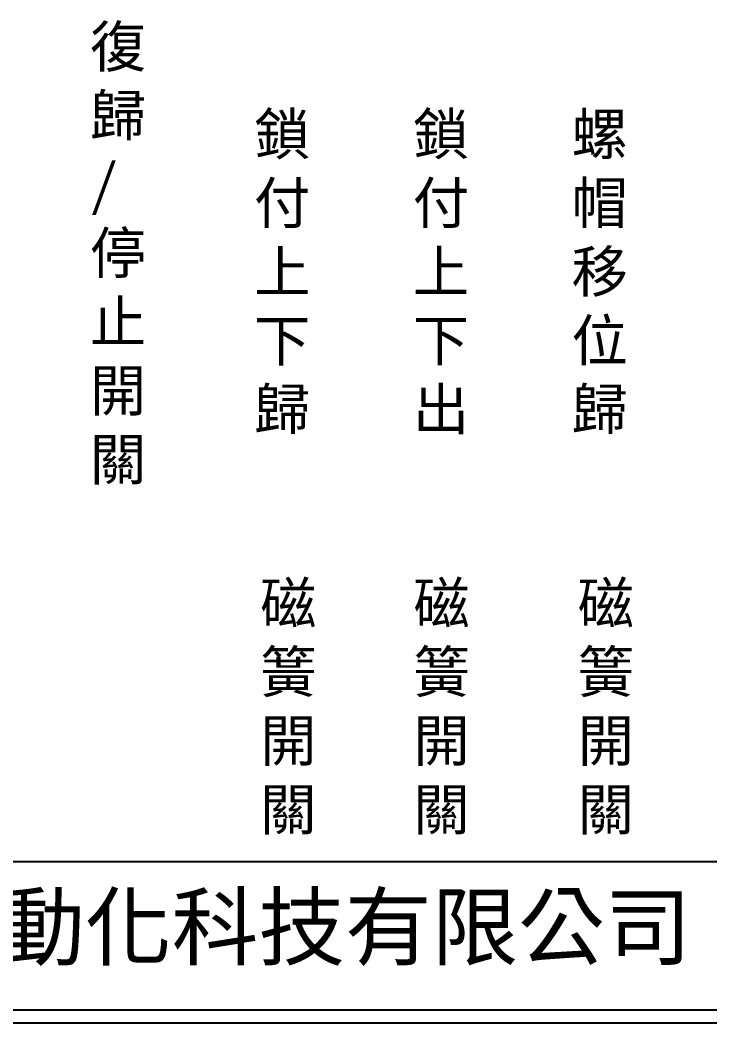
# Model space of a CAD drawing. Extents: x 325 to 612, y 3 to 207.
# Drawn here: x 390.5 to 455.7, y 3 to 97.8 of the extents above; entities that cross this region are included whole.
import ezdxf

# ---------------------------------------------------------------- set-up
doc = ezdxf.new("R2010")
doc.units = 0
doc.layers.add('圖框層', color=7, linetype='CONTINUOUS')
doc.layers.add('標尺寸層', color=3, linetype='CONTINUOUS')
doc.styles.add('CNS', font='romanc.shx', dxfattribs={"bigfont": 'chineset.shx'})
doc.styles.add('STSL', font='KAIU.TTF')

msp = doc.modelspace()

# ---------------------------------------------------------------- linework, layer by layer
at = {"layer": '圖框層', "color": 7}
for p, q in [((326.569, 18.25), (611.07, 18.25)), ((326.569, 4.25), (611.07, 4.25)), ((325.319, 3), (612.319, 3))]:
    msp.add_line(p, q, dxfattribs=at)

# ---------------------------------------------------------------- texts
at = {"layer": '圖框層', "color": 4, "style": 'STSL'}
msp.add_text('泓陞自動化科技有限公司', height=6, dxfattribs=at).set_placement((363.923, 9.076))
at = {"layer": '標尺寸層', "color": 7, "char_height": 3.9, "width": 4.96081, "style": 'CNS'}
for s, insert, attachment_point in [('{\\fDFKai-SB|b0|i0|c136|p65;復歸\\P/\\P停止開關}', (397.113, 97.234), 1), ('{\\fDFKai-SB|b0|i0|c136|p65;鎖付上下歸}', (415.283, 73.816), 5), ('{\\fDFKai-SB|b0|i0|c136|p65;鎖付上下出}', (430.283, 73.816), 5), ('{\\fDFKai-SB|b0|i0|c136|p65;螺帽移位歸}', (445.283, 73.816), 5), ('{\\fDFKai-SB|b0|i0|c136|p65;磁簧開關}', (415.862, 32.72), 5), ('{\\fDFKai-SB|b0|i0|c136|p65;磁簧開關}', (430.342, 32.72), 5), ('{\\fDFKai-SB|b0|i0|c136|p65;磁簧開關}', (445.862, 32.72), 5)]:
    msp.add_mtext(s, dxfattribs=dict(at, insert=insert, attachment_point=attachment_point))

doc.saveas('drawing.dxf')
